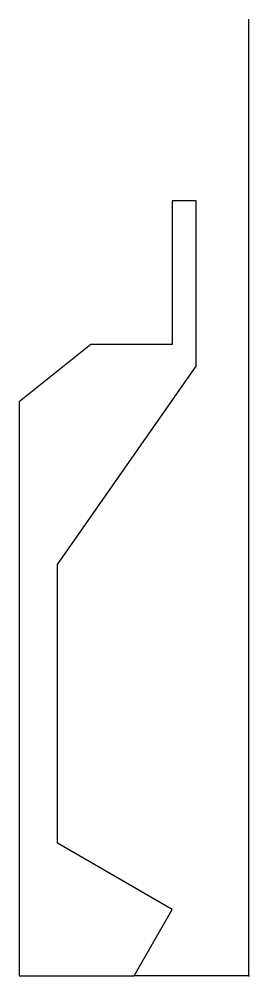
# Model space of a CAD drawing. Header units: millimetres. Extents: x -24 to 0, y 0 to 100.
import ezdxf

# ---------------------------------------------------------------- set-up
doc = ezdxf.new("R2010")
doc.units = ezdxf.units.MM
doc.layers.get('0').update_dxf_attribs({"linetype": 'CONTINUOUS'})

msp = doc.modelspace()

# ---------------------------------------------------------------- linework, layer by layer
for q in [(0, 100), (-12, 0)]:
    msp.add_line((0, 0), q)
msp.add_lwpolyline([(-12, 0), (-8, 6.93), (-20, 13.86), (-20, 43), (-5.5, 63.71), (-5.5, 81), (-8, 81), (-8, 66), (-16.5, 66), (-24, 60), (-24, 0)], close=True)
msp.add_point((0, 0))

doc.saveas('drawing.dxf')
